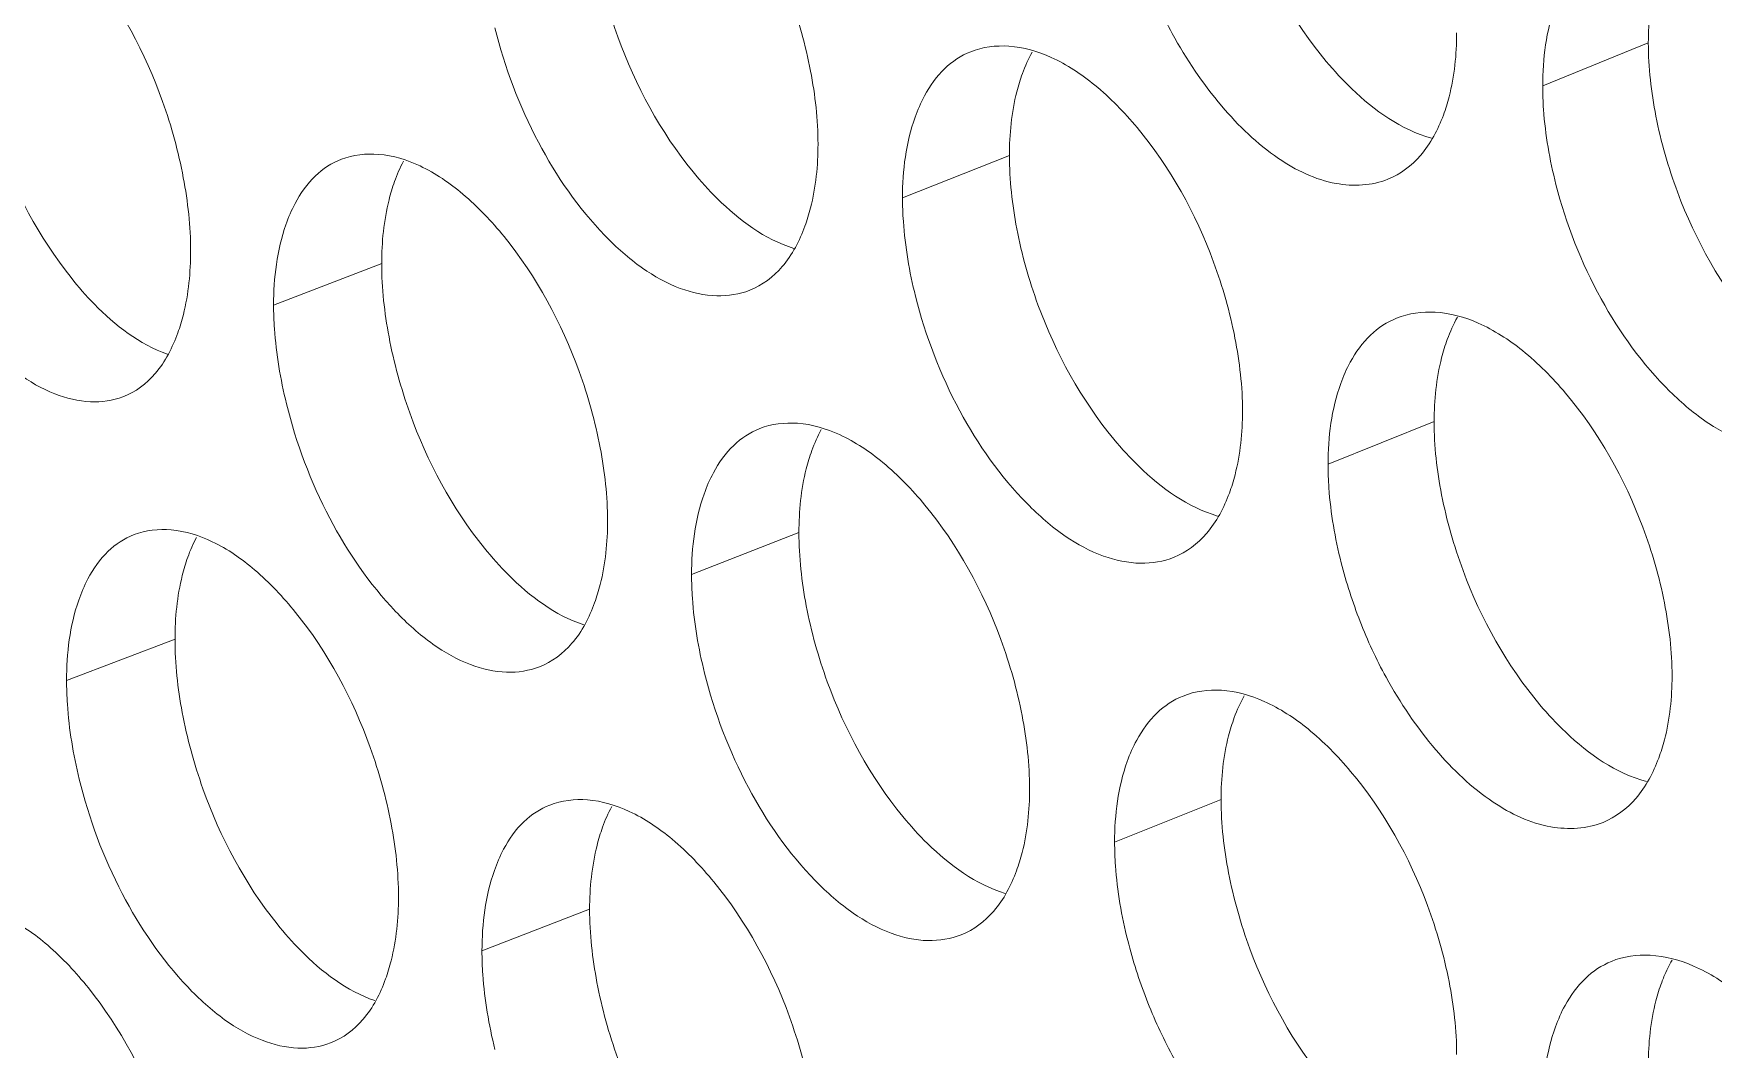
# Model space of a CAD drawing. Header units: millimetres. Extents: x 1177 to 4147, y 93 to 2194.
# Drawn here: x 2532.47 to 2545.42, y 957.38 to 965.21 of the extents above; entities that cross this region are included whole.
import ezdxf

# ---------------------------------------------------------------- set-up
doc = ezdxf.new("R2010")
doc.units = ezdxf.units.MM
doc.header["$LTSCALE"] = 0.1
doc.layers.get('0').update_dxf_attribs({"lineweight": 13})
doc.layers.add('标注', color=251, linetype='Continuous', lineweight=9)

# ---------------------------------------------------------------- blocks, each defined once
blk = doc.blocks.new('02')
at = {"layer": '标注'}
for p, q in [((4404.721, 970.039), (4403.558, 969.566)), ((4397.688, 968.8), (4396.511, 968.335)), ((4397.688, 968.8), (4396.511, 968.335)), ((4390.778, 967.609), (4389.588, 967.153)), ((4402.363, 965.87), (4401.195, 965.4)), ((4402.363, 965.87), (4401.195, 965.4)), ((4395.371, 964.648), (4394.189, 964.185)), ((4388.503, 963.474), (4387.309, 963.02)), ((4400.018, 961.707), (4398.846, 961.239)), ((4393.067, 960.501), (4391.882, 960.041))]:
    blk.add_line(p, q, dxfattribs=at)
for points, knots in [([(4400.018, 972.957), (4400.018, 972.687), (4400.082, 972.127), (4400.389, 971.041), (4400.812, 970.271), (4401.176, 969.836)], [0, 0, 0, 0, 0.239561, 0.496616, 1, 1, 1, 1]), ([(4395.581, 968.924), (4395.581, 969.194), (4395.517, 969.754), (4395.213, 970.841), (4394.794, 971.613), (4394.434, 972.051)], [0, 0, 0, 0, 0.239566, 0.496716, 1, 1, 1, 1]), ([(4395.581, 968.924), (4395.581, 969.194), (4395.517, 969.754), (4395.213, 970.841), (4394.794, 971.613), (4394.434, 972.051)], [0, 0, 0, 0, 0.239566, 0.496716, 1, 1, 1, 1]), ([(4393.067, 971.751), (4393.067, 971.481), (4393.13, 970.92), (4393.431, 969.833), (4393.846, 969.06), (4394.205, 968.621)], [0, 0, 0, 0, 0.239778, 0.497068, 1, 1, 1, 1]), ([(4393.067, 971.751), (4393.067, 971.481), (4393.13, 970.92), (4393.431, 969.833), (4393.846, 969.06), (4394.205, 968.621)], [0, 0, 0, 0, 0.239778, 0.497068, 1, 1, 1, 1]), ([(4398.991, 971.405), (4399.046, 971.186), (4399.183, 970.755), (4399.508, 970.049), (4399.975, 969.354), (4400.581, 968.766), (4401.229, 968.447), (4401.678, 968.467), (4401.855, 968.539)], [0, 0, 0, 0, 0.152652, 0.305439, 0.523584, 0.715027, 0.870754, 1, 1, 1, 1]), ([(4388.675, 967.749), (4388.675, 968.019), (4388.612, 968.58), (4388.314, 969.667), (4387.903, 970.442), (4387.549, 970.884)], [0, 0, 0, 0, 0.239784, 0.49717, 1, 1, 1, 1]), ([(4404.868, 970.944), (4404.843, 970.878), (4404.753, 970.584), (4404.721, 970.275), (4404.721, 970.039)], [0, 0, 0, 0, 0.229724, 1, 1, 1, 1]), ([(4403.804, 970.691), (4403.763, 970.615), (4403.607, 970.26), (4403.558, 969.866), (4403.558, 969.566)], [0, 0, 0, 0, 0.222904, 1, 1, 1, 1]), ([(4386.242, 970.593), (4386.242, 970.323), (4386.303, 969.762), (4386.598, 968.674), (4387.006, 967.898), (4387.358, 967.456)], [0, 0, 0, 0, 0.239996, 0.497521, 1, 1, 1, 1]), ([(4392.024, 970.206), (4392.132, 969.77), (4392.442, 968.948), (4393.047, 968.07), (4393.616, 967.56), (4394.037, 967.325), (4394.45, 967.231), (4394.715, 967.271), (4394.83, 967.316)], [0, 0, 0, 0, 0.306092, 0.591839, 0.715894, 0.823347, 0.916219, 1, 1, 1, 1]), ([(4392.024, 970.206), (4392.132, 969.77), (4392.442, 968.948), (4393.047, 968.07), (4393.616, 967.56), (4394.037, 967.325), (4394.45, 967.231), (4394.715, 967.271), (4394.83, 967.316)], [0, 0, 0, 0, 0.306092, 0.591839, 0.715894, 0.823347, 0.916219, 1, 1, 1, 1]), ([(4402.465, 969.245), (4402.49, 969.311), (4402.58, 969.604), (4402.611, 969.913), (4402.611, 970.149)], [0, 0, 0, 0, 0.22966, 1, 1, 1, 1]), ([(4397.262, 969.943), (4397.156, 969.901), (4396.951, 969.765), (4396.812, 969.567), (4396.752, 969.457)], [0, 0, 0, 0, 0.476042, 1, 1, 1, 1]), ([(4397.262, 969.943), (4397.156, 969.901), (4396.951, 969.765), (4396.812, 969.567), (4396.752, 969.457)], [0, 0, 0, 0, 0.476042, 1, 1, 1, 1]), ([(4399.094, 969.107), (4398.953, 969.276), (4398.666, 969.572), (4398.186, 969.892), (4397.705, 970.034), (4397.394, 969.995), (4397.262, 969.943)], [0, 0, 0, 0, 0.309013, 0.575734, 0.801259, 1, 1, 1, 1]), ([(4399.094, 969.107), (4398.953, 969.276), (4398.666, 969.572), (4398.186, 969.892), (4397.705, 970.034), (4397.394, 969.995), (4397.262, 969.943)], [0, 0, 0, 0, 0.309013, 0.575734, 0.801259, 1, 1, 1, 1]), ([(4404.721, 970.039), (4404.721, 969.769), (4404.786, 969.209), (4405.096, 968.124), (4405.525, 967.356), (4405.893, 966.923)], [0, 0, 0, 0, 0.239417, 0.496314, 1, 1, 1, 1]), ([(4397.831, 969.703), (4397.807, 969.637), (4397.718, 969.344), (4397.688, 969.035), (4397.688, 968.8)], [0, 0, 0, 0, 0.229286, 1, 1, 1, 1]), ([(4397.831, 969.703), (4397.807, 969.637), (4397.718, 969.344), (4397.688, 969.035), (4397.688, 968.8)], [0, 0, 0, 0, 0.229286, 1, 1, 1, 1]), ([(4401.176, 969.836), (4401.264, 969.731), (4401.588, 969.378), (4402.002, 969.084), (4402.333, 968.99)], [0, 0, 0, 0, 0.285256, 1, 1, 1, 1]), ([(4403.558, 969.566), (4403.558, 969.479), (4403.572, 969.114), (4403.635, 968.752), (4403.704, 968.482)], [0, 0, 0, 0, 0.237919, 1, 1, 1, 1]), ([(4396.752, 969.457), (4396.712, 969.381), (4396.559, 969.027), (4396.511, 968.634), (4396.511, 968.335)], [0, 0, 0, 0, 0.222259, 1, 1, 1, 1]), ([(4396.752, 969.457), (4396.712, 969.381), (4396.559, 969.027), (4396.511, 968.634), (4396.511, 968.335)], [0, 0, 0, 0, 0.222259, 1, 1, 1, 1]), ([(4401.855, 968.539), (4401.992, 968.594), (4402.256, 968.797), (4402.406, 969.086), (4402.465, 969.245)], [0, 0, 0, 0, 0.465305, 1, 1, 1, 1]), ([(4385.183, 969.056), (4385.288, 968.62), (4385.591, 967.799), (4386.183, 966.918), (4386.74, 966.404), (4387.151, 966.164), (4387.557, 966.064), (4387.818, 966.1), (4387.93, 966.143)], [0, 0, 0, 0, 0.307608, 0.594138, 0.718158, 0.825202, 0.917274, 1, 1, 1, 1]), ([(4400.254, 965.985), (4400.254, 966.255), (4400.189, 966.815), (4399.882, 967.901), (4399.457, 968.671), (4399.094, 969.107)], [0, 0, 0, 0, 0.239421, 0.496413, 1, 1, 1, 1]), ([(4400.254, 965.985), (4400.254, 966.255), (4400.189, 966.815), (4399.882, 967.901), (4399.457, 968.671), (4399.094, 969.107)], [0, 0, 0, 0, 0.239421, 0.496413, 1, 1, 1, 1]), ([(4390.334, 968.759), (4390.228, 968.718), (4390.022, 968.582), (4389.883, 968.382), (4389.824, 968.271)], [0, 0, 0, 0, 0.474323, 1, 1, 1, 1]), ([(4392.126, 967.907), (4391.988, 968.076), (4391.708, 968.372), (4391.24, 968.695), (4390.769, 968.842), (4390.463, 968.808), (4390.334, 968.759)], [0, 0, 0, 0, 0.310585, 0.577804, 0.802682, 1, 1, 1, 1]), ([(4395.437, 968.022), (4395.461, 968.087), (4395.55, 968.38), (4395.581, 968.689), (4395.581, 968.924)], [0, 0, 0, 0, 0.229222, 1, 1, 1, 1]), ([(4395.437, 968.022), (4395.461, 968.087), (4395.55, 968.38), (4395.581, 968.689), (4395.581, 968.924)], [0, 0, 0, 0, 0.229222, 1, 1, 1, 1]), ([(4397.688, 968.8), (4397.688, 968.53), (4397.751, 967.969), (4398.056, 966.883), (4398.477, 966.112), (4398.838, 965.676)], [0, 0, 0, 0, 0.239633, 0.496767, 1, 1, 1, 1]), ([(4397.688, 968.8), (4397.688, 968.53), (4397.751, 967.969), (4398.056, 966.883), (4398.477, 966.112), (4398.838, 965.676)], [0, 0, 0, 0, 0.239633, 0.496767, 1, 1, 1, 1]), ([(4394.205, 968.621), (4394.289, 968.518), (4394.6, 968.171), (4394.995, 967.877), (4395.314, 967.776)], [0, 0, 0, 0, 0.285095, 1, 1, 1, 1]), ([(4394.205, 968.621), (4394.289, 968.518), (4394.6, 968.171), (4394.995, 967.877), (4395.314, 967.776)], [0, 0, 0, 0, 0.285095, 1, 1, 1, 1]), ([(4390.919, 968.512), (4390.896, 968.446), (4390.808, 968.153), (4390.778, 967.845), (4390.778, 967.609)], [0, 0, 0, 0, 0.228851, 1, 1, 1, 1]), ([(4403.704, 968.482), (4403.816, 968.044), (4404.139, 967.22), (4404.767, 966.348), (4405.356, 965.847), (4405.791, 965.62), (4406.218, 965.535), (4406.49, 965.583), (4406.608, 965.631)], [0, 0, 0, 0, 0.303606, 0.588083, 0.712204, 0.820335, 0.914512, 1, 1, 1, 1]), ([(4389.824, 968.271), (4389.785, 968.196), (4389.635, 967.842), (4389.588, 967.451), (4389.588, 967.153)], [0, 0, 0, 0, 0.221643, 1, 1, 1, 1]), ([(4396.511, 968.335), (4396.511, 968.248), (4396.525, 967.883), (4396.587, 967.52), (4396.654, 967.25)], [0, 0, 0, 0, 0.23784, 1, 1, 1, 1]), ([(4396.511, 968.335), (4396.511, 968.248), (4396.525, 967.883), (4396.587, 967.52), (4396.654, 967.25)], [0, 0, 0, 0, 0.23784, 1, 1, 1, 1]), ([(4394.83, 967.316), (4394.967, 967.37), (4395.231, 967.572), (4395.379, 967.862), (4395.437, 968.022)], [0, 0, 0, 0, 0.463304, 1, 1, 1, 1]), ([(4394.83, 967.316), (4394.967, 967.37), (4395.231, 967.572), (4395.379, 967.862), (4395.437, 968.022)], [0, 0, 0, 0, 0.463304, 1, 1, 1, 1]), ([(4393.265, 964.777), (4393.265, 965.047), (4393.201, 965.607), (4392.899, 966.694), (4392.483, 967.467), (4392.126, 967.907)], [0, 0, 0, 0, 0.239639, 0.496867, 1, 1, 1, 1]), ([(4388.534, 966.847), (4388.558, 966.913), (4388.645, 967.206), (4388.675, 967.514), (4388.675, 967.749)], [0, 0, 0, 0, 0.228786, 1, 1, 1, 1]), ([(4390.778, 967.609), (4390.778, 967.339), (4390.841, 966.779), (4391.139, 965.692), (4391.552, 964.918), (4391.908, 964.477)], [0, 0, 0, 0, 0.239851, 0.497219, 1, 1, 1, 1]), ([(4387.358, 967.456), (4387.439, 967.354), (4387.737, 967.013), (4388.112, 966.72), (4388.419, 966.612)], [0, 0, 0, 0, 0.284851, 1, 1, 1, 1]), ([(4389.588, 967.153), (4389.588, 967.066), (4389.602, 966.701), (4389.663, 966.338), (4389.73, 966.067)], [0, 0, 0, 0, 0.237763, 1, 1, 1, 1]), ([(4396.654, 967.25), (4396.764, 966.813), (4397.079, 965.99), (4397.694, 965.115), (4398.271, 964.608), (4398.697, 964.376), (4399.116, 964.286), (4399.384, 964.329), (4399.5, 964.376)], [0, 0, 0, 0, 0.305092, 0.590325, 0.714405, 0.822131, 0.915528, 1, 1, 1, 1]), ([(4396.654, 967.25), (4396.764, 966.813), (4397.079, 965.99), (4397.694, 965.115), (4398.271, 964.608), (4398.697, 964.376), (4399.116, 964.286), (4399.384, 964.329), (4399.5, 964.376)], [0, 0, 0, 0, 0.305092, 0.590325, 0.714405, 0.822131, 0.915528, 1, 1, 1, 1]), ([(4401.95, 967.009), (4401.844, 966.967), (4401.64, 966.831), (4401.499, 966.634), (4401.44, 966.524)], [0, 0, 0, 0, 0.477116, 1, 1, 1, 1]), ([(4401.95, 967.009), (4401.844, 966.967), (4401.64, 966.831), (4401.499, 966.634), (4401.44, 966.524)], [0, 0, 0, 0, 0.477116, 1, 1, 1, 1]), ([(4403.809, 966.184), (4403.666, 966.353), (4403.374, 966.649), (4402.886, 966.967), (4402.398, 967.105), (4402.083, 967.063), (4401.95, 967.009)], [0, 0, 0, 0, 0.307992, 0.574392, 0.80034, 1, 1, 1, 1]), ([(4403.809, 966.184), (4403.666, 966.353), (4403.374, 966.649), (4402.886, 966.967), (4402.398, 967.105), (4402.083, 967.063), (4401.95, 967.009)], [0, 0, 0, 0, 0.307992, 0.574392, 0.80034, 1, 1, 1, 1]), ([(4387.93, 966.143), (4388.067, 966.195), (4388.331, 966.397), (4388.476, 966.687), (4388.534, 966.847)], [0, 0, 0, 0, 0.461212, 1, 1, 1, 1]), ([(4402.508, 966.775), (4402.484, 966.709), (4402.394, 966.416), (4402.363, 966.106), (4402.363, 965.87)], [0, 0, 0, 0, 0.229578, 1, 1, 1, 1]), ([(4402.508, 966.775), (4402.484, 966.709), (4402.394, 966.416), (4402.363, 966.106), (4402.363, 965.87)], [0, 0, 0, 0, 0.229578, 1, 1, 1, 1]), ([(4401.44, 966.524), (4401.399, 966.449), (4401.244, 966.094), (4401.195, 965.7), (4401.195, 965.4)], [0, 0, 0, 0, 0.222686, 1, 1, 1, 1]), ([(4401.44, 966.524), (4401.399, 966.449), (4401.244, 966.094), (4401.195, 965.7), (4401.195, 965.4)], [0, 0, 0, 0, 0.222686, 1, 1, 1, 1]), ([(4404.982, 963.068), (4404.982, 963.338), (4404.917, 963.898), (4404.605, 964.983), (4404.176, 965.75), (4403.809, 966.184)], [0, 0, 0, 0, 0.239276, 0.49611, 1, 1, 1, 1]), ([(4404.982, 963.068), (4404.982, 963.338), (4404.917, 963.898), (4404.605, 964.983), (4404.176, 965.75), (4403.809, 966.184)], [0, 0, 0, 0, 0.239276, 0.49611, 1, 1, 1, 1]), ([(4389.73, 966.067), (4389.837, 965.631), (4390.144, 964.81), (4390.745, 963.931), (4391.31, 963.419), (4391.727, 963.183), (4392.138, 963.086), (4392.402, 963.126), (4392.516, 963.17)], [0, 0, 0, 0, 0.306595, 0.592601, 0.716644, 0.823962, 0.916568, 1, 1, 1, 1]), ([(4400.109, 965.082), (4400.133, 965.148), (4400.223, 965.441), (4400.254, 965.749), (4400.254, 965.985)], [0, 0, 0, 0, 0.229514, 1, 1, 1, 1]), ([(4400.109, 965.082), (4400.133, 965.148), (4400.223, 965.441), (4400.254, 965.749), (4400.254, 965.985)], [0, 0, 0, 0, 0.229514, 1, 1, 1, 1]), ([(4396.757, 964.951), (4396.618, 965.12), (4396.333, 965.417), (4395.857, 965.737), (4395.38, 965.881), (4395.069, 965.844), (4394.939, 965.793)], [0, 0, 0, 0, 0.309532, 0.576416, 0.801728, 1, 1, 1, 1]), ([(4402.363, 965.87), (4402.363, 965.601), (4402.427, 965.04), (4402.736, 963.955), (4403.162, 963.186), (4403.527, 962.752)], [0, 0, 0, 0, 0.239489, 0.496465, 1, 1, 1, 1]), ([(4402.363, 965.87), (4402.363, 965.601), (4402.427, 965.04), (4402.736, 963.955), (4403.162, 963.186), (4403.527, 962.752)], [0, 0, 0, 0, 0.239489, 0.496465, 1, 1, 1, 1]), ([(4394.939, 965.793), (4394.833, 965.751), (4394.628, 965.616), (4394.488, 965.417), (4394.429, 965.306)], [0, 0, 0, 0, 0.475484, 1, 1, 1, 1]), ([(4398.838, 965.676), (4398.925, 965.571), (4399.245, 965.221), (4399.652, 964.926), (4399.979, 964.83)], [0, 0, 0, 0, 0.285211, 1, 1, 1, 1]), ([(4398.838, 965.676), (4398.925, 965.571), (4399.245, 965.221), (4399.652, 964.926), (4399.979, 964.83)], [0, 0, 0, 0, 0.285211, 1, 1, 1, 1]), ([(4395.513, 965.551), (4395.489, 965.485), (4395.401, 965.192), (4395.371, 964.883), (4395.371, 964.648)], [0, 0, 0, 0, 0.229141, 1, 1, 1, 1]), ([(4394.429, 965.306), (4394.389, 965.231), (4394.237, 964.876), (4394.189, 964.484), (4394.189, 964.185)], [0, 0, 0, 0, 0.22205, 1, 1, 1, 1]), ([(4401.195, 965.4), (4401.195, 965.313), (4401.209, 964.948), (4401.272, 964.586), (4401.34, 964.316)], [0, 0, 0, 0, 0.237892, 1, 1, 1, 1]), ([(4401.195, 965.4), (4401.195, 965.313), (4401.209, 964.948), (4401.272, 964.586), (4401.34, 964.316)], [0, 0, 0, 0, 0.237892, 1, 1, 1, 1]), ([(4399.5, 964.376), (4399.637, 964.431), (4399.901, 964.633), (4400.05, 964.922), (4400.109, 965.082)], [0, 0, 0, 0, 0.464648, 1, 1, 1, 1]), ([(4399.5, 964.376), (4399.637, 964.431), (4399.901, 964.633), (4400.05, 964.922), (4400.109, 965.082)], [0, 0, 0, 0, 0.464648, 1, 1, 1, 1]), ([(4397.91, 961.827), (4397.91, 962.097), (4397.846, 962.657), (4397.54, 963.743), (4397.119, 964.514), (4396.757, 964.951)], [0, 0, 0, 0, 0.239493, 0.496564, 1, 1, 1, 1]), ([(4389.831, 963.768), (4389.694, 963.937), (4389.417, 964.233), (4388.952, 964.557), (4388.485, 964.706), (4388.181, 964.674), (4388.052, 964.625)], [0, 0, 0, 0, 0.31112, 0.578509, 0.803168, 1, 1, 1, 1]), ([(4393.122, 963.875), (4393.146, 963.941), (4393.234, 964.233), (4393.265, 964.542), (4393.265, 964.777)], [0, 0, 0, 0, 0.229076, 1, 1, 1, 1]), ([(4388.052, 964.625), (4387.946, 964.584), (4387.74, 964.449), (4387.602, 964.248), (4387.543, 964.137)], [0, 0, 0, 0, 0.473719, 1, 1, 1, 1]), ([(4395.371, 964.648), (4395.371, 964.378), (4395.434, 963.817), (4395.736, 962.731), (4396.155, 961.959), (4396.515, 961.521)], [0, 0, 0, 0, 0.239706, 0.496917, 1, 1, 1, 1]), ([(4388.643, 964.376), (4388.62, 964.31), (4388.533, 964.017), (4388.503, 963.709), (4388.503, 963.474)], [0, 0, 0, 0, 0.228706, 1, 1, 1, 1]), ([(4391.908, 964.477), (4391.992, 964.375), (4392.298, 964.03), (4392.687, 963.736), (4393.002, 963.633)], [0, 0, 0, 0, 0.285023, 1, 1, 1, 1]), ([(4401.34, 964.316), (4401.396, 964.097), (4401.535, 963.665), (4401.862, 962.96), (4402.332, 962.265), (4402.943, 961.678), (4403.596, 961.362), (4404.046, 961.385), (4404.224, 961.457)], [0, 0, 0, 0, 0.152387, 0.304947, 0.522872, 0.714293, 0.870269, 1, 1, 1, 1]), ([(4401.34, 964.316), (4401.396, 964.097), (4401.535, 963.665), (4401.862, 962.96), (4402.332, 962.265), (4402.943, 961.678), (4403.596, 961.362), (4404.046, 961.385), (4404.224, 961.457)], [0, 0, 0, 0, 0.152387, 0.304947, 0.522872, 0.714293, 0.870269, 1, 1, 1, 1]), ([(4387.543, 964.137), (4387.504, 964.062), (4387.355, 963.708), (4387.309, 963.317), (4387.309, 963.02)], [0, 0, 0, 0, 0.221445, 1, 1, 1, 1]), ([(4394.189, 964.185), (4394.189, 964.098), (4394.203, 963.733), (4394.265, 963.371), (4394.332, 963.1)], [0, 0, 0, 0, 0.237814, 1, 1, 1, 1]), ([(4390.963, 960.635), (4390.963, 960.905), (4390.9, 961.466), (4390.6, 962.553), (4390.186, 963.327), (4389.831, 963.768)], [0, 0, 0, 0, 0.239711, 0.497019, 1, 1, 1, 1]), ([(4392.516, 963.17), (4392.653, 963.223), (4392.917, 963.425), (4393.064, 963.715), (4393.122, 963.875)], [0, 0, 0, 0, 0.462617, 1, 1, 1, 1]), ([(4388.503, 963.474), (4388.503, 963.203), (4388.565, 962.643), (4388.862, 961.555), (4389.272, 960.78), (4389.626, 960.339)], [0, 0, 0, 0, 0.239923, 0.49737, 1, 1, 1, 1]), ([(4394.332, 963.1), (4394.441, 962.664), (4394.754, 961.841), (4395.363, 960.965), (4395.936, 960.457), (4396.36, 960.223), (4396.776, 960.131), (4397.043, 960.173), (4397.158, 960.218)], [0, 0, 0, 0, 0.305591, 0.59108, 0.715148, 0.822737, 0.915872, 1, 1, 1, 1]), ([(4404.835, 962.164), (4404.86, 962.23), (4404.951, 962.523), (4404.982, 962.832), (4404.982, 963.068)], [0, 0, 0, 0, 0.229806, 1, 1, 1, 1]), ([(4404.835, 962.164), (4404.86, 962.23), (4404.951, 962.523), (4404.982, 962.832), (4404.982, 963.068)], [0, 0, 0, 0, 0.229806, 1, 1, 1, 1]), ([(4387.309, 963.02), (4387.309, 962.933), (4387.322, 962.567), (4387.383, 962.204), (4387.449, 961.934)], [0, 0, 0, 0, 0.237738, 1, 1, 1, 1]), ([(4399.599, 962.848), (4399.493, 962.806), (4399.289, 962.671), (4399.149, 962.472), (4399.089, 962.363)], [0, 0, 0, 0, 0.476586, 1, 1, 1, 1]), ([(4401.444, 962.018), (4401.302, 962.187), (4401.013, 962.483), (4400.53, 962.801), (4400.045, 962.942), (4399.731, 962.901), (4399.599, 962.848)], [0, 0, 0, 0, 0.3085, 0.575059, 0.800797, 1, 1, 1, 1]), ([(4403.527, 962.752), (4403.617, 962.646), (4403.945, 962.292), (4404.365, 961.997), (4404.7, 961.906)], [0, 0, 0, 0, 0.285293, 1, 1, 1, 1]), ([(4403.527, 962.752), (4403.617, 962.646), (4403.945, 962.292), (4404.365, 961.997), (4404.7, 961.906)], [0, 0, 0, 0, 0.285293, 1, 1, 1, 1]), ([(4400.163, 962.611), (4400.139, 962.545), (4400.049, 962.252), (4400.018, 961.943), (4400.018, 961.707)], [0, 0, 0, 0, 0.229432, 1, 1, 1, 1]), ([(4399.089, 962.363), (4399.048, 962.287), (4398.894, 961.933), (4398.846, 961.539), (4398.846, 961.239)], [0, 0, 0, 0, 0.222471, 1, 1, 1, 1]), ([(4404.224, 961.457), (4404.362, 961.513), (4404.626, 961.716), (4404.776, 962.005), (4404.835, 962.164)], [0, 0, 0, 0, 0.465952, 1, 1, 1, 1]), ([(4404.224, 961.457), (4404.362, 961.513), (4404.626, 961.716), (4404.776, 962.005), (4404.835, 962.164)], [0, 0, 0, 0, 0.465952, 1, 1, 1, 1]), ([(4387.449, 961.934), (4387.555, 961.498), (4387.861, 960.677), (4388.457, 959.797), (4389.018, 959.284), (4389.432, 959.046), (4389.841, 958.947), (4390.103, 958.985), (4390.216, 959.029)], [0, 0, 0, 0, 0.307101, 0.593368, 0.717399, 0.82458, 0.91692, 1, 1, 1, 1]), ([(4402.611, 958.899), (4402.611, 959.168), (4402.546, 959.729), (4402.236, 960.814), (4401.81, 961.583), (4401.444, 962.018)], [0, 0, 0, 0, 0.239348, 0.496261, 1, 1, 1, 1]), ([(4397.766, 960.924), (4397.79, 960.99), (4397.88, 961.283), (4397.91, 961.591), (4397.91, 961.827)], [0, 0, 0, 0, 0.229368, 1, 1, 1, 1]), ([(4392.629, 961.648), (4392.524, 961.607), (4392.318, 961.471), (4392.179, 961.272), (4392.12, 961.161)], [0, 0, 0, 0, 0.474911, 1, 1, 1, 1]), ([(4394.434, 960.801), (4394.296, 960.97), (4394.014, 961.267), (4393.542, 961.588), (4393.068, 961.734), (4392.759, 961.699), (4392.629, 961.648)], [0, 0, 0, 0, 0.310056, 0.577106, 0.802202, 1, 1, 1, 1]), ([(4400.018, 961.707), (4400.018, 961.437), (4400.082, 960.877), (4400.389, 959.791), (4400.812, 959.021), (4401.176, 958.586)], [0, 0, 0, 0, 0.239561, 0.496616, 1, 1, 1, 1]), ([(4393.209, 961.404), (4393.186, 961.338), (4393.098, 961.045), (4393.067, 960.736), (4393.067, 960.501)], [0, 0, 0, 0, 0.228996, 1, 1, 1, 1]), ([(4396.515, 961.521), (4396.6, 961.417), (4396.916, 961.068), (4397.317, 960.774), (4397.64, 960.675)], [0, 0, 0, 0, 0.285157, 1, 1, 1, 1]), ([(4398.846, 961.239), (4398.846, 961.153), (4398.86, 960.788), (4398.923, 960.425), (4398.991, 960.155)], [0, 0, 0, 0, 0.237866, 1, 1, 1, 1]), ([(4392.12, 961.161), (4392.08, 961.086), (4391.929, 960.731), (4391.882, 960.34), (4391.882, 960.041)], [0, 0, 0, 0, 0.221845, 1, 1, 1, 1]), ([(4397.158, 960.218), (4397.295, 960.273), (4397.559, 960.475), (4397.707, 960.764), (4397.766, 960.924)], [0, 0, 0, 0, 0.463981, 1, 1, 1, 1]), ([(4390.821, 959.733), (4390.845, 959.799), (4390.933, 960.092), (4390.963, 960.4), (4390.963, 960.635)], [0, 0, 0, 0, 0.228931, 1, 1, 1, 1]), ([(4395.581, 957.674), (4395.581, 957.944), (4395.517, 958.504), (4395.213, 959.591), (4394.794, 960.363), (4394.434, 960.801)], [0, 0, 0, 0, 0.239566, 0.496716, 1, 1, 1, 1]), ([(4387.549, 959.634), (4387.414, 959.803), (4387.139, 960.099), (4386.678, 960.424), (4386.215, 960.575), (4385.912, 960.544), (4385.785, 960.496)], [0, 0, 0, 0, 0.31166, 0.579222, 0.803661, 1, 1, 1, 1]), ([(4393.067, 960.501), (4393.067, 960.231), (4393.13, 959.67), (4393.431, 958.583), (4393.846, 957.81), (4394.205, 957.371)], [0, 0, 0, 0, 0.239778, 0.497068, 1, 1, 1, 1]), ([(4389.626, 960.339), (4389.708, 960.237), (4390.01, 959.894), (4390.393, 959.6), (4390.703, 959.494)], [0, 0, 0, 0, 0.284942, 1, 1, 1, 1]), ([(4398.991, 960.155), (4399.046, 959.936), (4399.183, 959.505), (4399.508, 958.799), (4399.975, 958.104), (4400.581, 957.516), (4401.229, 957.197), (4401.678, 957.217), (4401.855, 957.289)], [0, 0, 0, 0, 0.152652, 0.305439, 0.523584, 0.715027, 0.870754, 1, 1, 1, 1]), ([(4391.882, 960.041), (4391.882, 959.954), (4391.896, 959.589), (4391.957, 959.226), (4392.024, 958.956)], [0, 0, 0, 0, 0.237788, 1, 1, 1, 1]), ([(4404.314, 959.926), (4404.209, 959.883), (4404.005, 959.747), (4403.864, 959.55), (4403.804, 959.441)], [0, 0, 0, 0, 0.477633, 1, 1, 1, 1]), ([(4406.187, 959.106), (4406.042, 959.275), (4405.748, 959.571), (4405.257, 959.888), (4404.765, 960.024), (4404.448, 959.981), (4404.314, 959.926)], [0, 0, 0, 0, 0.307488, 0.573733, 0.799889, 1, 1, 1, 1]), ([(4404.982, 959.94), (4404.948, 959.882), (4404.909, 959.8), (4404.876, 959.716), (4404.868, 959.694)], [0, 0, 0, 0, 0.741798, 1, 1, 1, 1]), ([(4390.216, 959.029), (4390.353, 959.081), (4390.617, 959.283), (4390.763, 959.573), (4390.821, 959.733)], [0, 0, 0, 0, 0.46192, 1, 1, 1, 1]), ([(4404.868, 959.694), (4404.843, 959.628), (4404.753, 959.334), (4404.721, 959.025), (4404.721, 958.789)], [0, 0, 0, 0, 0.229724, 1, 1, 1, 1]), ([(4388.675, 956.499), (4388.675, 956.769), (4388.612, 957.33), (4388.314, 958.417), (4387.903, 959.192), (4387.549, 959.634)], [0, 0, 0, 0, 0.239784, 0.49717, 1, 1, 1, 1]), ([(4386.242, 959.343), (4386.242, 959.073), (4386.303, 958.512), (4386.598, 957.424), (4387.006, 956.648), (4387.358, 956.206)], [0, 0, 0, 0, 0.239996, 0.497521, 1, 1, 1, 1]), ([(4403.804, 959.441), (4403.763, 959.365), (4403.607, 959.01), (4403.558, 958.616), (4403.558, 958.316)], [0, 0, 0, 0, 0.222904, 1, 1, 1, 1])]:
    blk.add_open_spline(points, degree=3, knots=knots, dxfattribs=at)
for points in [[(4397.938, 969.939), (4397.896, 969.863), (4397.861, 969.784), (4397.831, 969.703)], [(4397.938, 969.939), (4397.896, 969.863), (4397.861, 969.784), (4397.831, 969.703)], [(4391.018, 968.736), (4390.979, 968.664), (4390.947, 968.589), (4390.919, 968.512)], [(4402.62, 967.018), (4402.576, 966.94), (4402.539, 966.858), (4402.508, 966.775)], [(4402.62, 967.018), (4402.576, 966.94), (4402.539, 966.858), (4402.508, 966.775)], [(4395.617, 965.782), (4395.577, 965.708), (4395.542, 965.63), (4395.513, 965.551)], [(4388.739, 964.595), (4388.702, 964.525), (4388.67, 964.451), (4388.643, 964.376)], [(4400.272, 962.851), (4400.229, 962.774), (4400.193, 962.693), (4400.163, 962.611)], [(4393.311, 961.631), (4393.271, 961.558), (4393.238, 961.482), (4393.209, 961.404)]]:
    blk.add_open_spline(points, degree=3, dxfattribs=at)

msp = doc.modelspace()

# ---------------------------------------------------------------- block references
at = {"xscale": 0.7, "yscale": 0.7, "zscale": 0.7}
msp.add_blockref('02', (-538.391, 286.112), dxfattribs=at)

doc.saveas('drawing.dxf')
